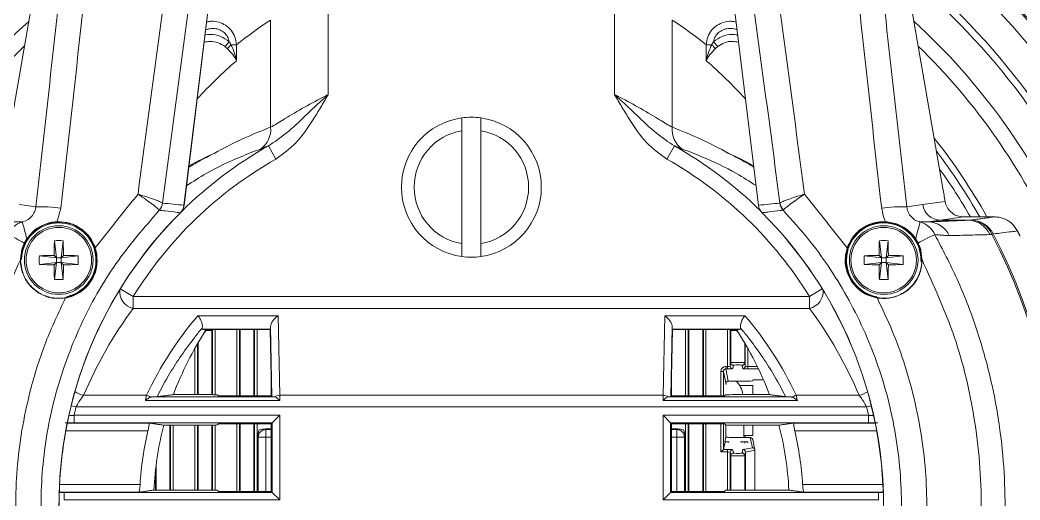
# Model space of a CAD drawing. Extents: x 11 to 120, y 2 to 94.
# Drawn here: x 112.237 to 116.169, y 40.54 to 42.426 of the extents above; entities that cross this region are included whole.
import ezdxf

# ---------------------------------------------------------------- set-up
doc = ezdxf.new("R2010")
doc.units = 0
doc.header["$MEASUREMENT"] = 0
doc.linetypes.add('SLD-Solid', pattern=[0])
doc.layers.add('OBJECT', color=7, linetype='CONTINUOUS')

msp = doc.modelspace()

# ---------------------------------------------------------------- linework, layer by layer
at = {"layer": 'OBJECT', "color": 7, "linetype": 'SLD-Solid', "lineweight": 15}
for p, q in [((112.3421, 42.8295), (112.156, 41.7637)), ((112.3421, 42.8289), (112.156, 41.7632)), ((115.8662, 41.7637), (115.68, 42.8295)), ((115.8662, 41.7632), (115.68, 42.8289)), ((112.8813, 41.6976), (112.993, 42.6074)), ((112.8817, 41.6976), (112.9934, 42.6073)), ((115.0288, 42.6073), (115.1405, 41.6976)), ((115.0292, 42.6074), (115.1409, 41.6976)), ((113.4487, 42.5605), (113.4487, 42.1326)), ((114.5745, 42.5605), (114.5745, 42.1326)), ((113.2221, 42.4257), (113.2221, 42.0045)), ((114.8011, 42.4257), (114.8011, 42.0045)), ((113.0428, 42.3213), (113.0595, 42.3405)), ((113.0663, 42.3288), (113.0877, 42.3288)), ((113.0877, 42.3288), (113.0877, 42.2657)), ((114.9355, 42.3288), (114.9355, 42.2657)), ((114.9569, 42.3288), (114.9355, 42.3288)), ((114.9804, 42.3213), (114.9637, 42.3405)), ((113.9741, 41.9908), (113.9741, 41.5471)), ((114.0491, 41.5471), (114.0491, 41.9908)), ((113.2133, 41.931), (113.2427, 41.879)), ((114.8099, 41.931), (114.7805, 41.879)), ((115.8662, 41.7637), (115.8662, 41.7632)), ((112.2351, 41.7007), (112.2986, 41.6916)), ((112.8813, 41.6976), (112.8817, 41.6976)), ((115.1405, 41.6976), (115.1409, 41.6976)), ((115.7236, 41.6916), (115.7871, 41.7007)), ((115.7871, 41.7007), (115.8746, 41.7132)), ((112.8672, 41.6684), (112.8673, 41.6683)), ((115.1549, 41.6683), (115.155, 41.6684)), ((115.9464, 41.6521), (115.8561, 41.6392)), ((116.0685, 41.6521), (115.9464, 41.6521)), ((115.8561, 41.6392), (115.8093, 41.6325)), ((115.8561, 41.6392), (115.9667, 41.6392)), ((116.0637, 41.5853), (116.0589, 41.5828)), ((112.372, 41.5587), (112.3798, 41.4917)), ((112.4062, 41.5587), (112.3983, 41.4917)), ((115.616, 41.5587), (115.6238, 41.4917)), ((115.6502, 41.5587), (115.6423, 41.4917)), ((112.2424, 41.4968), (112.2456, 41.5159)), ((112.3128, 41.4995), (112.3798, 41.4917)), ((112.3798, 41.4917), (112.3707, 41.5008)), ((112.3798, 41.4917), (112.3983, 41.4917)), ((112.3798, 41.4917), (112.3798, 41.4732)), ((112.4075, 41.5008), (112.3983, 41.4917)), ((112.4654, 41.4995), (112.3983, 41.4917)), ((112.3983, 41.4732), (112.3983, 41.4917)), ((115.5568, 41.4995), (115.6238, 41.4917)), ((115.6238, 41.4917), (115.6147, 41.5008)), ((115.6238, 41.4917), (115.6423, 41.4917)), ((115.6238, 41.4917), (115.6238, 41.4732)), ((115.6515, 41.5008), (115.6423, 41.4917)), ((115.7094, 41.4995), (115.6423, 41.4917)), ((115.6423, 41.4732), (115.6423, 41.4917)), ((112.3128, 41.4653), (112.3798, 41.4732)), ((112.3707, 41.4641), (112.3798, 41.4732)), ((112.372, 41.4061), (112.3798, 41.4732)), ((112.3983, 41.4732), (112.3798, 41.4732)), ((112.4062, 41.4061), (112.3983, 41.4732)), ((112.3983, 41.4732), (112.4075, 41.4641)), ((112.4654, 41.4653), (112.3983, 41.4732)), ((115.5568, 41.4653), (115.6238, 41.4732)), ((115.6147, 41.4641), (115.6238, 41.4732)), ((115.616, 41.4061), (115.6238, 41.4732)), ((115.6423, 41.4732), (115.6238, 41.4732)), ((115.6423, 41.4732), (115.6515, 41.4641)), ((115.7094, 41.4653), (115.6423, 41.4732)), ((115.6502, 41.4061), (115.6423, 41.4732)), ((112.4673, 41.3544), (112.4774, 41.3611)), ((112.6311, 41.37), (112.6816, 41.3388)), ((112.6816, 41.2929), (112.6816, 41.3388)), ((112.6816, 41.3388), (115.3416, 41.3388)), ((115.3914, 41.3696), (115.3416, 41.3388)), ((115.3416, 41.2929), (115.3416, 41.3388)), ((115.5976, 41.3367), (115.607, 41.3347)), ((115.3416, 41.2929), (112.6816, 41.2929)), ((112.9358, 41.2641), (113.2513, 41.2641)), ((113.2513, 41.2641), (113.2578, 40.9513)), ((114.7719, 41.2641), (114.7654, 40.9513)), ((115.0874, 41.2641), (114.7719, 41.2641)), ((113.2275, 40.9455), (113.2217, 41.2221)), ((114.7957, 40.9455), (114.8015, 41.2221)), ((113.2213, 41.2111), (112.9521, 41.2111)), ((112.9678, 41.2101), (113.2203, 41.2101)), ((112.9914, 41.2053), (112.9914, 40.9537)), ((112.9939, 40.9536), (112.9939, 41.2101)), ((113.0039, 41.2101), (113.0039, 40.9534)), ((113.0893, 40.9487), (113.0893, 41.2101)), ((113.0993, 41.2101), (113.0993, 40.9487)), ((113.1018, 40.9487), (113.1018, 41.2101)), ((113.1564, 41.2101), (113.1564, 40.9487)), ((113.1589, 40.9487), (113.1589, 41.2101)), ((113.1689, 41.2101), (113.1689, 40.9487)), ((113.2213, 41.2111), (113.2203, 41.2101)), ((113.2203, 41.2101), (113.2242, 41.0217)), ((114.8029, 41.2101), (114.799, 41.0217)), ((114.8019, 41.2111), (114.8029, 41.2101)), ((114.8019, 41.2111), (115.0711, 41.2111)), ((115.0554, 41.2101), (114.8029, 41.2101)), ((114.8543, 40.9487), (114.8543, 41.2101)), ((114.8643, 41.2101), (114.8643, 40.9487)), ((114.8668, 40.9487), (114.8668, 41.2101)), ((114.9214, 41.2101), (114.9214, 40.9487)), ((114.9239, 40.9487), (114.9239, 41.2101)), ((114.9339, 41.2101), (114.9339, 40.9487)), ((115.0193, 41.0646), (115.0193, 41.2101)), ((115.0293, 41.2101), (115.0293, 41.0663)), ((115.0318, 41.0789), (115.0318, 41.2053)), ((112.9243, 40.9539), (112.9243, 41.1355)), ((112.9343, 41.1528), (112.9343, 40.9539)), ((112.9368, 40.9539), (112.9368, 41.1571)), ((115.0864, 41.1571), (115.0864, 41.0789)), ((115.0889, 41.0663), (115.0889, 41.1528)), ((115.0989, 41.1355), (115.0989, 41.0646)), ((115.0127, 41.0646), (115.0193, 41.0646)), ((115.0127, 41.0546), (115.0127, 41.0646)), ((115.0193, 41.0546), (115.0193, 41.0646)), ((115.0293, 41.0663), (115.0318, 41.0789)), ((115.0418, 41.069), (115.0393, 41.0563)), ((115.0789, 41.0563), (115.0764, 41.069)), ((115.0864, 41.0789), (115.0889, 41.0663)), ((115.0989, 41.0646), (115.0989, 41.0546)), ((115.0989, 41.0646), (115.1362, 41.0646)), ((115.0028, 41.0445), (114.9928, 41.0445)), ((114.9928, 40.9487), (114.9928, 41.0445)), ((115.0028, 41.0445), (115.0028, 40.9487)), ((115.013, 40.9931), (115.0028, 41.0445)), ((115.0127, 41.0546), (115.0221, 41.0074)), ((115.0193, 41.0546), (115.0127, 41.0546)), ((115.141, 41.0546), (115.0989, 41.0546)), ((113.2243, 41.0102), (113.2243, 40.9487)), ((114.7989, 41.0102), (114.7989, 40.9487)), ((115.0121, 40.9982), (115.013, 40.9939)), ((115.0221, 41.0074), (115.1087, 41.0074)), ((115.119, 40.9903), (115.0653, 40.9903)), ((115.1193, 41.0114), (115.1187, 41.0083)), ((115.119, 40.9903), (115.119, 40.9539)), ((115.1266, 41.0114), (115.1193, 41.0114)), ((112.4868, 40.9513), (112.7341, 40.9513)), ((112.7566, 40.945), (113.2365, 40.945)), ((112.9526, 40.9539), (112.8397, 40.9539)), ((113.0126, 40.9529), (113.0168, 40.9487)), ((113.2243, 40.9487), (113.0168, 40.9487)), ((113.2275, 40.9455), (113.2243, 40.9487)), ((113.2578, 40.9513), (114.7654, 40.9513)), ((115.2666, 40.945), (114.7867, 40.945)), ((114.7957, 40.9455), (114.7989, 40.9487)), ((114.7989, 40.9487), (115.0064, 40.9487)), ((115.0106, 40.9529), (115.0064, 40.9487)), ((115.0706, 40.9539), (115.1835, 40.9539)), ((115.5364, 40.9513), (115.2891, 40.9513)), ((112.4377, 40.9101), (112.4571, 40.9053)), ((115.5661, 40.9053), (112.4571, 40.9053)), ((113.258, 40.9304), (112.7297, 40.9304)), ((114.7652, 40.9304), (115.2935, 40.9304)), ((115.5845, 40.9099), (115.5661, 40.9053)), ((112.4494, 40.8728), (112.4494, 40.8428)), ((112.4494, 40.8728), (113.258, 40.8728)), ((113.258, 40.8728), (113.228, 40.8428)), ((113.258, 40.8728), (113.258, 40.54)), ((115.5738, 40.8728), (114.7652, 40.8728)), ((114.7652, 40.8728), (114.7652, 40.54)), ((114.7652, 40.8728), (114.7952, 40.8428)), ((115.5738, 40.8728), (115.5738, 40.8428)), ((112.4224, 40.8423), (112.7433, 40.8423)), ((113.228, 40.8428), (112.4494, 40.8428)), ((112.8019, 40.8339), (112.9526, 40.8339)), ((112.8264, 40.8339), (112.8264, 40.5789)), ((112.8289, 40.5789), (112.8289, 40.8339)), ((112.8389, 40.8339), (112.8389, 40.5789)), ((112.9243, 40.5789), (112.9243, 40.8339)), ((112.9343, 40.8339), (112.9343, 40.5789)), ((112.9368, 40.5789), (112.9368, 40.8339)), ((112.9914, 40.8342), (112.9914, 40.5787)), ((112.9939, 40.5786), (112.9939, 40.8342)), ((113.0039, 40.8344), (113.0039, 40.5784)), ((113.0168, 40.8391), (113.0126, 40.8349)), ((113.0168, 40.8391), (113.2243, 40.8391)), ((113.0893, 40.5737), (113.0893, 40.8391)), ((113.0993, 40.8391), (113.0993, 40.5737)), ((113.1018, 40.5737), (113.1018, 40.8391)), ((113.1564, 40.8391), (113.1564, 40.5737)), ((113.1589, 40.5737), (113.1589, 40.8391)), ((113.1689, 40.8391), (113.1689, 40.5737)), ((113.228, 40.8428), (113.2243, 40.8391)), ((113.2243, 40.8391), (113.2243, 40.5737)), ((113.228, 40.57), (113.228, 40.8428)), ((114.7952, 40.8428), (115.5738, 40.8428)), ((114.7952, 40.57), (114.7952, 40.8428)), ((114.7952, 40.8428), (114.7989, 40.8391)), ((115.0064, 40.8391), (114.7989, 40.8391)), ((114.7989, 40.8391), (114.7989, 40.5737)), ((114.8543, 40.5737), (114.8543, 40.8391)), ((114.8643, 40.8391), (114.8643, 40.5737)), ((114.8668, 40.5737), (114.8668, 40.8391)), ((114.9214, 40.8391), (114.9214, 40.5737)), ((114.9239, 40.5737), (114.9239, 40.8391)), ((114.9339, 40.8391), (114.9339, 40.5737)), ((114.9928, 40.7287), (114.9928, 40.8391)), ((115.0028, 40.8391), (115.0028, 40.7388)), ((115.0064, 40.8391), (115.0106, 40.8349)), ((115.0128, 40.8347), (115.0128, 40.7865)), ((115.2213, 40.8339), (115.0706, 40.8339)), ((115.0828, 40.7855), (115.0828, 40.8339)), ((115.119, 40.8339), (115.119, 40.7935)), ((115.5998, 40.8423), (115.2799, 40.8423)), ((112.417, 40.8123), (112.417, 40.8141)), ((112.7397, 40.8123), (112.417, 40.8123)), ((113.1737, 40.7868), (113.1716, 40.7889)), ((113.1716, 40.5737), (113.1716, 40.7889)), ((113.1737, 40.7868), (113.2037, 40.7868)), ((113.1737, 40.5737), (113.1737, 40.7868)), ((113.2016, 40.8189), (113.2037, 40.8168)), ((113.2243, 40.8189), (113.2016, 40.8189)), ((113.2037, 40.8168), (113.2037, 40.7868)), ((113.2037, 40.8168), (113.2243, 40.8168)), ((113.2243, 40.7868), (113.2037, 40.7868)), ((113.2037, 40.7868), (113.2037, 40.5737)), ((114.8216, 40.8189), (114.7989, 40.8189)), ((114.7989, 40.8168), (114.8195, 40.8168)), ((114.8195, 40.7868), (114.7989, 40.7868)), ((114.8195, 40.8168), (114.8216, 40.8189)), ((114.8195, 40.7868), (114.8195, 40.8168)), ((114.8195, 40.7868), (114.8495, 40.7868)), ((114.8195, 40.5737), (114.8195, 40.7868)), ((114.8516, 40.7889), (114.8495, 40.7868)), ((114.8495, 40.7868), (114.8495, 40.5737)), ((114.8516, 40.5737), (114.8516, 40.7889)), ((115.0088, 40.7689), (115.0123, 40.7865)), ((115.0128, 40.7891), (115.0123, 40.7865)), ((115.0123, 40.7865), (115.0199, 40.7865)), ((115.1036, 40.7855), (115.0787, 40.7855)), ((115.1036, 40.7855), (115.08, 40.7855)), ((115.119, 40.7935), (115.0828, 40.7935)), ((115.1086, 40.7851), (115.1036, 40.7855)), ((115.1036, 40.7855), (115.1036, 40.7855)), ((115.1166, 40.745), (115.1086, 40.7851)), ((115.2835, 40.8123), (115.6056, 40.8123)), ((115.0028, 40.7388), (115.0077, 40.7635)), ((115.0092, 40.7689), (115.0077, 40.7689)), ((115.0092, 40.7689), (115.0092, 40.7635)), ((115.0224, 40.7689), (115.0092, 40.7689)), ((115.0247, 40.7689), (115.0224, 40.7689)), ((115.0224, 40.7689), (115.0224, 40.766)), ((115.0247, 40.7669), (115.0247, 40.7689)), ((115.0709, 40.7689), (115.0709, 40.7669)), ((115.0732, 40.7689), (115.0709, 40.7689)), ((115.0864, 40.7689), (115.0732, 40.7689)), ((115.0732, 40.7689), (115.0732, 40.766)), ((115.0791, 40.738), (115.1166, 40.745)), ((115.0864, 40.7689), (115.0864, 40.7635)), ((115.0991, 40.7689), (115.0864, 40.7689)), ((115.0991, 40.7689), (115.0991, 40.764)), ((115.1264, 40.7368), (115.1184, 40.7771)), ((115.0027, 40.7387), (114.9928, 40.7287)), ((115.0193, 40.7287), (114.9928, 40.7287)), ((115.0027, 40.7387), (115.0028, 40.7388)), ((115.0027, 40.7387), (115.0193, 40.7387)), ((115.0193, 40.7387), (115.0193, 40.7287)), ((115.0193, 40.5784), (115.0193, 40.7287)), ((115.0318, 40.7145), (115.0293, 40.727)), ((115.0293, 40.727), (115.0293, 40.5786)), ((115.0318, 40.5787), (115.0318, 40.7145)), ((115.0393, 40.737), (115.0418, 40.7244)), ((115.0764, 40.7244), (115.0791, 40.738)), ((115.0891, 40.7279), (115.0864, 40.7145)), ((115.0864, 40.7145), (115.0864, 40.5789)), ((115.1266, 40.7352), (115.0891, 40.7282)), ((115.0891, 40.7279), (115.0891, 40.7282)), ((115.0891, 40.5789), (115.0891, 40.7279)), ((115.1266, 40.7348), (115.1266, 40.7352)), ((115.1266, 40.7348), (115.1266, 40.5789)), ((112.7718, 40.5789), (112.7718, 40.6781)), ((112.7693, 40.6572), (112.7693, 40.5789)), ((112.3923, 40.5705), (112.3923, 40.6005)), ((112.3923, 40.6005), (112.7089, 40.6005)), ((115.6302, 40.6005), (115.3143, 40.6005)), ((115.6309, 40.5705), (115.6309, 40.5846)), ((112.3923, 40.5705), (112.3908, 40.5706)), ((112.7037, 40.5705), (112.3923, 40.5705)), ((112.41, 40.54), (112.41, 40.57)), ((112.41, 40.57), (113.228, 40.57)), ((112.9526, 40.5789), (112.763, 40.5789)), ((113.0126, 40.5779), (113.0168, 40.5737)), ((113.2243, 40.5737), (113.0168, 40.5737)), ((113.228, 40.57), (113.2243, 40.5737)), ((113.258, 40.54), (113.228, 40.57)), ((114.7652, 40.54), (114.7952, 40.57)), ((114.7952, 40.57), (114.7989, 40.5737)), ((115.6132, 40.57), (114.7952, 40.57)), ((114.7989, 40.5737), (115.0064, 40.5737)), ((115.0106, 40.5779), (115.0064, 40.5737)), ((115.0706, 40.5789), (115.2602, 40.5789)), ((115.3195, 40.5705), (115.6309, 40.5705)), ((115.6132, 40.54), (115.6132, 40.57)), ((113.258, 40.54), (112.41, 40.54)), ((114.7652, 40.54), (115.6132, 40.54))]:
    msp.add_line(p, q, dxfattribs=at)
at = {"layer": 'OBJECT', "color": 7, "linetype": 'SLD-Solid', "lineweight": 15, "flags": 128}
for points in [[(112.2448, 41.5233), (112.2392, 41.4774), (112.2394, 41.4722)], [(115.7817, 41.4619), (115.783, 41.4774), (115.7774, 41.5233)], [(115.0891, 40.7855), (115.0888, 40.7865), (115.0871, 40.7935)]]:
    msp.add_lwpolyline(points, dxfattribs=at)
at = {"layer": 'OBJECT', "color": 7, "linetype": 'SLD-Solid', "lineweight": 15}
for centre, radius in [((112.3891, 41.4824), 0.135), ((112.3891, 41.4824), 0.1287), ((115.6331, 41.4824), 0.135), ((115.6331, 41.4824), 0.1287)]:
    msp.add_circle(centre, radius, dxfattribs=at)
for centre, radius, start, end in [((114.0116, 40.5189), 3.0068, 93.8025, 160.2009), ((114.0116, 40.5189), 3.0068, 19.7991, 86.1975), ((114.0116, 40.5189), 2.9472, 93.9337, 159.5632), ((114.0116, 40.5189), 2.9472, 20.4368, 86.0663), ((114.0116, 40.5189), 2.9217, 121.1451, 159.3669), ((114.0116, 40.5189), 2.901, 121.6184, 159.7287), ((114.0116, 40.5189), 2.9067, 121.4467, 159.3669), ((114.0116, 40.5189), 2.9217, 20.6331, 58.8549), ((114.0116, 40.5189), 2.9067, 20.6331, 58.5533), ((114.0116, 40.5189), 2.901, 20.2713, 58.3816), ((114.0116, 40.5189), 2.841, 126.047, 159.2386), ((114.0116, 40.5189), 2.841, 20.7614, 53.9816), ((114.0116, 40.5189), 2.7223, 128.6961, 158.2371), ((114.0116, 40.5189), 2.7223, 21.7629, 51.3353), ((114.0116, 40.5189), 2.6951, 129.3545, 157.3213), ((114.0116, 40.5189), 2.6951, 22.6787, 50.6776), ((114.0116, 40.5189), 2.5781, 132.4736, 156.1759), ((114.0116, 40.5189), 2.5781, 23.8241, 47.5622), ((114.0116, 40.5189), 2.5186, 134.2685, 155.8244), ((113.1526, 42.2434), 0.1214, 135.3084, 145.3873), ((114.8706, 42.2434), 0.1214, 34.6127, 44.6916), ((114.0116, 40.5189), 2.5186, 24.1756, 45.7698), ((114.0116, 41.7689), 0.275, 97.8375, 262.1625), ((114.0116, 41.7689), 0.275, 82.1625, 97.8375), ((114.0116, 41.7689), 0.275, 277.8375, 82.1625), ((113.129, 41.9956), 0.0936, 304.721, 5.4022), ((114.8942, 41.9956), 0.0936, 174.5978, 235.279), ((114.0116, 41.7689), 0.225, 99.5941, 260.4059), ((114.0116, 41.7689), 0.225, 279.5941, 80.4059), ((114.0116, 40.5189), 2.3227, 29.2024, 38.4121), ((114.0116, 40.5189), 1.6222, 119.4806, 134.6763), ((114.0116, 40.5189), 1.6222, 45.5018, 60.5194), ((114.0116, 40.5189), 2.2979, 29.5488, 37.251), ((114.0116, 40.5189), 1.5624, 119.4806, 148.3453), ((114.0116, 40.5189), 1.5624, 31.6547, 60.5194), ((114.0116, 40.5189), 2.2663, 30.0031, 35.6618), ((112.3214, 41.2053), 0.4868, 81.0573, 92.6892), ((112.7472, 41.7133), 0.0503, 316.6578, 352.1924), ((112.7476, 41.7123), 0.0502, 317.0799, 353.0524), ((112.8314, 41.7037), 0.0502, 315.3225, 353.0262), ((112.832, 41.7037), 0.05, 314.8733, 353), ((115.1902, 41.7037), 0.05, 187, 225.1267), ((115.1908, 41.7037), 0.0502, 186.9738, 224.6775), ((115.2746, 41.7123), 0.0502, 186.9476, 222.9201), ((115.275, 41.7133), 0.0503, 187.8076, 223.3422), ((115.7008, 41.2053), 0.4868, 87.3108, 98.9427), ((115.8565, 41.709), 0.0698, 186.8424, 269.6829), ((114.0111, 40.5194), 1.6214, 134.8733, 225.7304), ((114.0111, 40.5194), 1.6211, 134.8733, 180), ((114.0111, 40.5194), 1.6211, 314.8733, 45.1267), ((114.0111, 40.5194), 1.6214, 314.8733, 45.1267), ((112.2697, 41.5461), 0.0894, 105.6603, 156.0862), ((112.3891, 41.4824), 0.1464, 90, 178.8755), ((111.07, 41.2884), 1.2248, 13.0884, 16.3001), ((112.2877, 41.6285), 0.0945, 2.1841, 2.8289), ((112.3891, 41.4824), 0.1464, 286.266, 90), ((115.6331, 41.4824), 0.1474, 90, 260.202), ((115.6331, 41.4824), 0.1464, 359.3219, 260.1244), ((115.6331, 41.4824), 0.1474, 357.554, 90), ((115.7345, 41.6285), 0.0945, 177.1711, 177.8159), ((116.9522, 41.2884), 1.2248, 163.6999, 166.9116), ((115.7525, 41.5461), 0.0894, 23.9138, 74.3397), ((115.8069, 41.5398), 0.0927, 24.6916, 88.5034), ((115.9642, 41.546), 0.0932, 23.0895, 88.4744), ((115.9731, 41.5464), 0.0932, 23.0049, 88.4728), ((115.9752, 41.5402), 0.0994, 27.0034, 89.7483), ((111.8839, 40.8937), 0.7528, 60.5869, 66.1726), ((116.1383, 40.8937), 0.7528, 113.8274, 119.4131), ((114.0111, 40.5194), 2.3074, 332.557, 27.443), ((114.0111, 40.5194), 2.3128, 332.557, 27.443), ((112.2515, 41.5445), 0.00541, 54.4284, 67.2036), ((112.2624, 41.5642), 0.00166, 24.3125, 68.2292), ((114.5029, 41.4844), 2.1322, 178.0047, 179.5614), ((112.3891, 41.2304), 0.3287, 87.0143, 92.9857), ((110.2753, 41.4844), 2.1322, 0.4386, 1.9953), ((112.3891, 41.4824), 0.1474, 281.6987, 21.7182), ((112.5302, 41.5358), 0.00499, 109.7599, 121.5418), ((112.3891, 41.4824), 0.15, 8.0526, 22.6139), ((112.5303, 41.5354), 0.00479, 109.2733, 121.5488), ((112.5334, 41.5262), 0.00469, 105.5014, 117.9774), ((115.6331, 41.4824), 0.15, 157.6297, 171.7872), ((115.4888, 41.5262), 0.00469, 62.0226, 74.4986), ((115.4919, 41.5354), 0.00479, 58.4512, 70.7267), ((115.492, 41.5358), 0.00499, 58.4582, 70.2401), ((117.7469, 41.4844), 2.1322, 178.0047, 179.5614), ((115.6331, 41.2304), 0.3287, 87.0143, 92.9857), ((113.5193, 41.4844), 2.1322, 0.4386, 1.9953), ((115.7598, 41.5642), 0.00166, 111.7708, 155.6875), ((115.7707, 41.5445), 0.00541, 112.7964, 125.5716), ((112.2429, 41.5198), 0.00356, 60.7625, 79.421), ((112.243, 41.5201), 0.00371, 60.9884, 78.913), ((112.6411, 41.4824), 0.3287, 177.0143, 182.9857), ((112.3871, 39.3686), 2.1322, 90.4386, 91.9953), ((112.3911, 39.3686), 2.1322, 88.0047, 89.5614), ((112.1371, 41.4824), 0.3287, 357.0143, 2.9857), ((112.5379, 41.5076), 0.00379, 265.4012, 283.061), ((112.5379, 41.5073), 0.00387, 265.3572, 282.6561), ((114.0116, 41.7689), 0.275, 262.1625, 277.8375), ((115.4843, 41.5073), 0.00387, 257.3439, 274.6428), ((115.4843, 41.5076), 0.00379, 256.939, 274.5988), ((115.8851, 41.4824), 0.3287, 177.0143, 182.9857), ((115.6311, 39.3686), 2.1322, 90.4386, 91.9953), ((115.6351, 39.3686), 2.1322, 88.0047, 89.5614), ((115.3811, 41.4824), 0.3287, 357.0143, 2.9857), ((115.7792, 41.5201), 0.00371, 101.087, 119.0116), ((115.7793, 41.5198), 0.00356, 100.579, 119.2375), ((112.2383, 41.4783), 0.00456, 80.3551, 92.9715), ((112.3871, 43.5962), 2.1322, 268.0047, 269.5614), ((114.5029, 41.4804), 2.1322, 180.4386, 181.9953), ((110.2753, 41.4804), 2.1322, 358.0047, 359.5614), ((112.3911, 43.5962), 2.1322, 270.4386, 271.9953), ((115.6311, 43.5962), 2.1322, 268.0047, 269.5614), ((117.7469, 41.4804), 2.1322, 180.4386, 181.9953), ((113.5193, 41.4804), 2.1322, 358.0047, 359.5614), ((115.6351, 43.5962), 2.1322, 270.4386, 271.9953), ((115.7839, 41.4783), 0.00456, 87.0285, 99.6449), ((112.3891, 41.7344), 0.3287, 267.0143, 272.9857), ((115.6331, 41.7344), 0.3287, 267.0143, 272.9857), ((112.3871, 41.329), 0.0287, 9.5728, 11.4771), ((112.4766, 41.3594), 0.00182, 22.6981, 66.9045), ((112.4766, 41.3594), 0.00188, 23.489, 66.2109), ((112.695, 41.3576), 0.0661, 171.098, 258.3145), ((115.3271, 41.3591), 0.0678, 282.3522, 4.4531), ((115.5456, 41.3594), 0.00188, 113.7891, 156.511), ((115.5456, 41.3594), 0.00182, 113.0955, 157.3019), ((115.6351, 41.329), 0.0287, 168.5229, 170.4272), ((114.0116, 40.5189), 1.25, 146.5702, 159.635), ((114.0116, 40.5189), 1.25, 20.365, 33.4298), ((115.0393, 41.0663), 0.01, 180.2093, 270.0035), ((115.0418, 41.079), 0.01, 180.2093, 270.0035), ((115.0764, 41.079), 0.01, 269.9965, 359.7907), ((115.0789, 41.0663), 0.01, 269.9965, 359.7907), ((115.0039, 40.9493), 0.075, 3.4988, 51.3126), ((112.5008, 41.0302), 0.0801, 233.1273, 259.9779), ((112.7262, 40.9116), 0.0404, 53.0463, 78.7468), ((113.2577, 40.9156), 0.0357, 89.769, 124.746), ((114.7655, 40.9156), 0.0357, 55.254, 90.231), ((115.297, 40.9116), 0.0404, 101.2532, 126.9537), ((115.5224, 41.0302), 0.0802, 280.0276, 306.1253), ((114.0116, 40.5189), 1.6018, 166.0409, 167.2353), ((114.0116, 40.5189), 1.6018, 12.7647, 13.9591), ((114.0116, 40.5189), 1.25, 165.4041, 177.2487), ((114.0116, 40.5189), 1.25, 2.7513, 14.5959), ((114.0116, 40.5189), 1.6214, 169.5755, 177.1143), ((114.0116, 40.5189), 1.3053, 167.011, 176.4146), ((113.2038, 40.7867), 0.03, 90.0817, 179.9183), ((114.8194, 40.7867), 0.03, 0.0817, 89.9183), ((115.1063, 40.7731), 0.0127, 18.122, 102.3142), ((115.1086, 40.7751), 0.00997, 11.3549, 90.1945), ((114.0116, 40.5189), 1.3053, 3.5854, 12.989), ((115.0393, 40.727), 0.01, 89.9973, 179.7929), ((115.0418, 40.7144), 0.01, 89.9973, 179.7929), ((115.0764, 40.7144), 0.01, 0.2071, 90.0027)]:
    msp.add_arc(centre, radius, start, end, dxfattribs=at)
for centre, major_axis, ratio, start_param, end_param in [((110.0237, 40.5315), (2.1536, 17.275), 0.121842, 4.794773, 4.859221), ((110.1222, 40.5194), (2.1532, 17.375), 0.121162, 4.794599, 4.859047), ((117.9, 40.5194), (-2.1532, 17.375), 0.121162, 1.424138, 1.488586), ((117.9985, 40.5315), (-2.1536, 17.275), 0.121842, 1.423964, 1.488412), ((114.6835, 40.5194), (2.1532, 17.375), 0.121162, 1.461556, 1.515424), ((113.3387, 40.5194), (-2.1532, 17.375), 0.121162, 4.767761, 4.82163), ((114.782, 40.5073), (2.1536, 17.275), 0.121842, 1.46173, 1.51652), ((113.2402, 40.5073), (-2.1536, 17.275), 0.121842, 4.766665, 4.821455), ((114.5427, 40.5189), (2.3478, 0), 0.982242, 2.168176, 2.239213), ((113.4805, 40.5189), (2.3478, 0), 0.982242, 0.90238, 0.973417), ((114.7493, 40.5189), (2.4576, 0), 0.964711, 2.313304, 2.402461), ((113.2738, 40.5189), (2.4576, 0), 0.964711, 0.739825, 0.828289), ((113.7986, 40.5189), (1.6185, 0), 0.982242, 1.934938, 2.086532), ((114.2246, 40.5189), (1.6185, 0), 0.982242, 1.05506, 1.206655), ((113.6677, 40.5189), (1.5813, 0), 0.964711, 2.006488, 2.077177), ((114.3555, 40.5189), (1.5813, 0), 0.964711, 1.065189, 1.135104), ((115.8336, 41.5736), (-0.0611, 0.4899), 0.121842, 4.986179, 5.094438), ((112.766, 40.6723), (1.6505, -0.2027), 0.620494, 1.577155, 1.627852), ((115.2561, 40.6723), (1.6505, 0.2027), 0.620494, 1.513741, 1.564438), ((114.0116, 40.2992), (0, 1.666), 0.99455, 0.931752, 1.168675), ((114.0116, 40.2992), (0, 1.666), 0.99455, 5.11451, 5.351434), ((114.0116, 40.3323), (0, 1.4321), 0.989236, 0.862379, 1.12388), ((113.2513, 41.2411), (0.0267, 0.0273), 0.466243, 1.126498, 2.686076), ((114.7719, 41.2411), (-0.0267, 0.0273), 0.466243, 3.59711, 5.156688), ((114.0116, 40.3323), (0, 1.4321), 0.989236, 5.159305, 5.420806), ((113.2213, 41.2411), (0, 0.03), 0.017455, 3.159046, 4.025476), ((114.8019, 41.2411), (0, 0.03), 0.017455, 2.25771, 3.124139), ((115.0128, 41.0445), (0.0039, -0.0197), 0.995992, 2.946752, 4.516017), ((115.0193, 41.0663), (0.01, 0), 0.17619, 4.712389, 6.265732), ((115.0193, 41.0564), (0.02, 0), 0.088095, 4.712389, 6.265732), ((115.0591, 41.0789), (0.0273, 0), 0.055863, 0.017453, 3.124139), ((115.0591, 41.0689), (0.0173, 0), 0.088095, 0.017453, 3.124139), ((115.0989, 41.0564), (0.02, 0), 0.088095, 3.159046, 4.712389), ((115.0989, 41.0663), (0.01, 0), 0.17619, 3.159046, 4.712389), ((113.2241, 41.0102), (0, 0.015), 0.017455, 4.712389, 5.585054), ((114.7991, 41.0102), (0, 0.015), 0.017455, 0.698132, 1.570796), ((115.0128, 41.0445), (-0.00197, 0.00993), 0.988086, 6.088345, 7.657609), ((115.0221, 40.9974), (0.00195, -0.00985), 0.995992, 2.946752, 4.430935), ((115.1087, 41.0083), (0.01, 0), 0.088095, 4.712389, 6.265732), ((112.9526, 40.9529), (0.06, 0), 0.017455, 0.017453, 1.570796), ((113.2575, 40.9455), (0.03, 0), 0.027722, 3.169333, 3.937811), ((113.2575, 40.9053), (0, 0.06), 0.008728, 5.144849, 5.585054), ((114.7657, 40.9053), (0, 0.06), 0.008728, 0.698132, 1.138337), ((114.7657, 40.9455), (0.03, 0), 0.027722, 5.486967, 6.255445), ((115.0706, 40.9529), (0.06, 0), 0.017455, 1.570796, 3.124139), ((112.9526, 40.835), (0.06, 0), 0.017455, 4.712389, 6.265732), ((115.0706, 40.835), (0.06, 0), 0.017455, 3.159046, 4.712389), ((113.1896, 40.8009), (0.0089, 0.032), 0.489854, 1.253849, 2.08482), ((113.1866, 40.8039), (0.0334, 0.0079), 0.382382, 1.018197, 1.756804), ((114.8366, 40.8039), (0.0334, -0.0079), 0.382382, 1.384788, 2.123396), ((114.8336, 40.8009), (-0.0089, 0.032), 0.489854, 4.198366, 5.029337), ((115.0566, 40.7894), (0.05, 0), 0.087489, 3.889355, 5.169274), ((115.1166, 40.7351), (0.00837, -0.00566), 0.980059, 0.622364, 2.15616), ((115.0193, 40.737), (0.02, 0), 0.087489, 0.017453, 1.570796), ((115.0193, 40.727), (0.01, 0), 0.174977, 0.017453, 1.570796), ((115.0591, 40.7145), (0.0273, 0), 0.055478, 3.159046, 6.265732), ((115.0591, 40.7245), (0.0173, 0), 0.087489, 3.159046, 6.265732), ((115.0791, 40.7281), (-0.00707, 0.00716), 0.980059, 3.960124, 5.49392), ((112.9526, 40.5779), (0.06, 0), 0.017455, 0.017453, 1.570796), ((115.0706, 40.5779), (0.06, 0), 0.017455, 1.570796, 3.124139)]:
    msp.add_ellipse(centre, major_axis=major_axis, ratio=ratio, start_param=start_param, end_param=end_param, dxfattribs=at)
for points, knots in [([(113.0595, 42.3405), (113.0588, 42.3437), (113.0565, 42.354), (113.0478, 42.3695), (113.0318, 42.3835), (113.0119, 42.3915), (112.9892, 42.3938), (112.9742, 42.3896), (112.9664, 42.3875)], [0, 0, 0, 0, 0.082516, 0.264174, 0.436733, 0.609677, 0.796991, 1, 1, 1, 1]), ([(112.9701, 42.4176), (112.9762, 42.4189), (112.9922, 42.4226), (113.0186, 42.4182), (113.0459, 42.4061), (113.0682, 42.3859), (113.0838, 42.3592), (113.0864, 42.3389), (113.0877, 42.3288)], [0, 0, 0, 0, 0.111343, 0.293198, 0.464497, 0.637794, 0.820385, 1, 1, 1, 1]), ([(115.0521, 42.4177), (115.0464, 42.419), (115.0306, 42.4226), (115.0046, 42.4182), (114.9773, 42.4061), (114.955, 42.3859), (114.9394, 42.3592), (114.9368, 42.3389), (114.9355, 42.3288)], [0, 0, 0, 0, 0.105803, 0.288791, 0.461158, 0.635535, 0.819265, 1, 1, 1, 1]), ([(114.9637, 42.3405), (114.9644, 42.3437), (114.9667, 42.354), (114.9754, 42.3695), (114.9914, 42.3835), (115.0113, 42.3915), (115.0336, 42.3938), (115.0483, 42.3897), (115.0558, 42.3877)], [0, 0, 0, 0, 0.08325, 0.266524, 0.440618, 0.6151, 0.804081, 1, 1, 1, 1]), ([(112.9638, 42.3668), (112.9712, 42.3679), (112.9917, 42.3708), (113.0263, 42.3632), (113.0484, 42.3481), (113.0595, 42.3405)], [0, 0, 0, 0, 0.217476, 0.608125, 1, 1, 1, 1]), ([(115.0583, 42.3669), (115.0513, 42.3679), (115.0311, 42.3708), (114.9969, 42.3632), (114.9748, 42.3481), (114.9637, 42.3405)], [0, 0, 0, 0, 0.209606, 0.604184, 1, 1, 1, 1]), ([(113.0428, 42.3213), (113.0341, 42.327), (113.0165, 42.3386), (112.9867, 42.3433), (112.9684, 42.3398), (112.9603, 42.3383)], [0, 0, 0, 0, 0.355648, 0.718783, 1, 1, 1, 1]), ([(113.0663, 42.3288), (113.0709, 42.3187), (113.0803, 42.2981), (113.0857, 42.2768), (113.0876, 42.2659), (113.0877, 42.2657)], [0, 0, 0, 0, 0.48569, 0.993194, 1, 1, 1, 1]), ([(114.9569, 42.3288), (114.9523, 42.3187), (114.9429, 42.2981), (114.9375, 42.2768), (114.9356, 42.2659), (114.9355, 42.2657)], [0, 0, 0, 0, 0.48569, 0.993194, 1, 1, 1, 1]), ([(114.9804, 42.3213), (114.9891, 42.327), (115.0067, 42.3386), (115.0361, 42.3433), (115.0542, 42.3399), (115.0618, 42.3385)], [0, 0, 0, 0, 0.3599, 0.727377, 1, 1, 1, 1]), ([(113.0877, 42.2657), (113.0876, 42.2658), (113.0842, 42.2738), (113.0749, 42.2896), (113.06, 42.3049), (113.0527, 42.3124)], [0, 0, 0, 0, 0.006424, 0.511279, 1, 1, 1, 1]), ([(114.9355, 42.2657), (114.9356, 42.2658), (114.939, 42.2738), (114.9483, 42.2896), (114.9632, 42.3049), (114.9705, 42.3124)], [0, 0, 0, 0, 0.006424, 0.511279, 1, 1, 1, 1]), ([(113.2133, 41.931), (113.2371, 41.9469), (113.2901, 41.9824), (113.3492, 42.0413), (113.4009, 42.0893), (113.4291, 42.1151), (113.4439, 42.1283), (113.4476, 42.1316), (113.4485, 42.1324), (113.4487, 42.1326)], [0, 0, 0, 0, 0.27983, 0.624286, 0.809772, 0.953387, 0.988094, 0.997832, 1, 1, 1, 1]), ([(113.2221, 42.0045), (113.2373, 42.0133), (113.2692, 42.0317), (113.343, 42.0772), (113.4064, 42.1117), (113.4421, 42.1293), (113.4487, 42.1326)], [0, 0, 0, 0, 0.292814, 0.615698, 0.928629, 1, 1, 1, 1]), ([(113.4487, 42.1326), (113.4486, 42.1324), (113.4387, 42.116), (113.4194, 42.0831), (113.3802, 42.0191), (113.3292, 41.9423), (113.2708, 41.8995), (113.2427, 41.879)], [0, 0, 0, 0, 0.001834, 0.174122, 0.346362, 0.686143, 1, 1, 1, 1]), ([(114.8011, 42.0045), (114.7859, 42.0133), (114.754, 42.0317), (114.6802, 42.0772), (114.6168, 42.1117), (114.5811, 42.1293), (114.5745, 42.1326)], [0, 0, 0, 0, 0.292814, 0.615698, 0.928629, 1, 1, 1, 1]), ([(114.8099, 41.931), (114.7861, 41.9469), (114.7331, 41.9824), (114.674, 42.0413), (114.6223, 42.0893), (114.594, 42.1151), (114.5793, 42.1283), (114.5756, 42.1316), (114.5747, 42.1324), (114.5745, 42.1326)], [0, 0, 0, 0, 0.27983, 0.624286, 0.809772, 0.953387, 0.988094, 0.997832, 1, 1, 1, 1]), ([(114.5745, 42.1326), (114.5746, 42.1324), (114.5845, 42.116), (114.6038, 42.0831), (114.643, 42.0191), (114.694, 41.9423), (114.7524, 41.8995), (114.7805, 41.879)], [0, 0, 0, 0, 0.001834, 0.174122, 0.346362, 0.686143, 1, 1, 1, 1]), ([(114.0491, 41.9908), (114.0491, 41.991), (114.0491, 42.0079), (114.0491, 42.0247), (114.0491, 42.0413)], [0, 0, 0, 0, 0.01376, 1, 1, 1, 1]), ([(113.1823, 41.9188), (113.1556, 41.9085), (113.0843, 41.8811), (112.9869, 41.8355), (112.9171, 41.7911), (112.8911, 41.7746)], [0, 0, 0, 0, 0.272584, 0.729887, 1, 1, 1, 1]), ([(113.0003, 41.9019), (112.9998, 41.9016), (112.9957, 41.8996), (112.9701, 41.8866), (112.9371, 41.8693), (112.9079, 41.8517), (112.9, 41.847)], [0, 0, 0, 0, 0.017055, 0.121445, 0.764628, 1, 1, 1, 1]), ([(114.8409, 41.9188), (114.8676, 41.9085), (114.9389, 41.8811), (115.0359, 41.8357), (115.1054, 41.7915), (115.131, 41.7752)], [0, 0, 0, 0, 0.273609, 0.732632, 1, 1, 1, 1]), ([(115.0229, 41.9019), (115.0234, 41.9016), (115.0275, 41.8996), (115.0531, 41.8866), (115.0857, 41.8695), (115.1146, 41.8521), (115.1221, 41.8476)], [0, 0, 0, 0, 0.017241, 0.122769, 0.772961, 1, 1, 1, 1]), ([(112.7838, 41.6788), (112.7819, 41.6809), (112.778, 41.6851), (112.7611, 41.6986), (112.7382, 41.7156), (112.7168, 41.7306), (112.7041, 41.7392), (112.7008, 41.7414), (112.7007, 41.7415)], [0, 0, 0, 0, 0.228228, 0.456399, 0.686137, 0.918664, 0.996837, 1, 1, 1, 1]), ([(112.7007, 41.7415), (112.7008, 41.7415), (112.7046, 41.7403), (112.7193, 41.7359), (112.744, 41.728), (112.7707, 41.7186), (112.7903, 41.7108), (112.7948, 41.7079), (112.7971, 41.7065)], [0, 0, 0, 0, 0.003162, 0.08142, 0.31407, 0.54381, 0.771874, 1, 1, 1, 1]), ([(115.2251, 41.7065), (115.2274, 41.7079), (115.2319, 41.7108), (115.2515, 41.7186), (115.2781, 41.728), (115.3029, 41.7359), (115.3176, 41.7403), (115.3214, 41.7415), (115.3215, 41.7415)], [0, 0, 0, 0, 0.228126, 0.45619, 0.68593, 0.91858, 0.996838, 1, 1, 1, 1]), ([(115.3215, 41.7415), (115.3214, 41.7414), (115.3181, 41.7392), (115.3054, 41.7306), (115.284, 41.7156), (115.2611, 41.6986), (115.2442, 41.6851), (115.2403, 41.6809), (115.2384, 41.6788)], [0, 0, 0, 0, 0.003163, 0.081336, 0.313863, 0.543601, 0.771772, 1, 1, 1, 1]), ([(112.2456, 41.6321), (112.2478, 41.6327), (112.2577, 41.6354), (112.2739, 41.6443), (112.2896, 41.6618), (112.2968, 41.6787), (112.2982, 41.6888), (112.2986, 41.6916)], [0, 0, 0, 0, 0.080939, 0.365196, 0.637409, 0.898732, 1, 1, 1, 1]), ([(115.6401, 41.6332), (115.6401, 41.6333), (115.6323, 41.65), (115.6287, 41.6682), (115.6251, 41.6862)], [0, 0, 0, 0, 0.008018, 1, 1, 1, 1]), ([(115.7236, 41.6916), (115.7251, 41.6843), (115.728, 41.6697), (115.7411, 41.6511), (115.7579, 41.638), (115.7708, 41.634), (115.7766, 41.6321)], [0, 0, 0, 0, 0.262327, 0.524834, 0.784589, 1, 1, 1, 1]), ([(115.9464, 41.6521), (115.9384, 41.6529), (115.9223, 41.6545), (115.9008, 41.6667), (115.8844, 41.6846), (115.8769, 41.7014), (115.875, 41.7112), (115.8746, 41.7132)], [0, 0, 0, 0, 0.231454, 0.4628, 0.696832, 0.93503, 1, 1, 1, 1]), ([(112.7844, 41.6781), (112.725, 41.6098), (112.6045, 41.4712), (112.4689, 41.2282), (112.3708, 40.9629), (112.3196, 40.6846), (112.3158, 40.3999), (112.3592, 40.1221), (112.449, 39.8533), (112.5638, 39.6391), (112.6831, 39.4714), (112.7581, 39.3899), (112.7957, 39.3489)], [0, 0, 0, 0, 0.105507, 0.213881, 0.322431, 0.434173, 0.541943, 0.652859, 0.760304, 0.870828, 0.9351, 1, 1, 1, 1]), ([(112.8672, 41.6684), (112.8632, 41.6689), (112.8433, 41.6716), (112.8157, 41.6749), (112.792, 41.6773), (112.7844, 41.6781)], [0, 0, 0, 0, 0.144675, 0.723378, 1, 1, 1, 1]), ([(115.2378, 41.6781), (115.2338, 41.6777), (115.2138, 41.6757), (115.1862, 41.6725), (115.1627, 41.6694), (115.155, 41.6684)], [0, 0, 0, 0, 0.144675, 0.723378, 1, 1, 1, 1]), ([(115.2378, 39.3607), (115.2972, 39.429), (115.4177, 39.5676), (115.5533, 39.8106), (115.6514, 40.0759), (115.7026, 40.3542), (115.7064, 40.6389), (115.663, 40.9167), (115.5732, 41.1855), (115.4597, 41.3973), (115.3439, 41.5608), (115.2733, 41.6389), (115.2378, 41.6781)], [0, 0, 0, 0, 0.106181, 0.215248, 0.324491, 0.436948, 0.545406, 0.657031, 0.765163, 0.876393, 0.937925, 1, 1, 1, 1]), ([(116.1591, 41.5969), (116.153, 41.6065), (116.1408, 41.6255), (116.1117, 41.6445), (116.0864, 41.6516), (116.0718, 41.652), (116.0685, 41.6521)], [0, 0, 0, 0, 0.302947, 0.605662, 0.913216, 1, 1, 1, 1]), ([(112.263, 41.5657), (112.2734, 41.5787), (112.2916, 41.6016), (112.3316, 41.6242), (112.3613, 41.6319), (112.3792, 41.633), (112.3821, 41.6332)], [0, 0, 0, 0, 0.353797, 0.623722, 0.940059, 1, 1, 1, 1]), ([(112.3821, 41.6321), (112.3656, 41.6298), (112.3346, 41.6253), (112.2962, 41.6019), (112.2748, 41.5805), (112.2659, 41.5677), (112.2639, 41.5649)], [0, 0, 0, 0, 0.352536, 0.661542, 0.924397, 1, 1, 1, 1]), ([(112.3821, 41.6332), (112.3991, 41.6323), (112.4332, 41.6306), (112.4793, 41.6067), (112.5116, 41.5748), (112.5238, 41.5501), (112.5285, 41.5405)], [0, 0, 0, 0, 0.275398, 0.550788, 0.826421, 1, 1, 1, 1]), ([(112.5276, 41.5401), (112.5195, 41.555), (112.5034, 41.5849), (112.4623, 41.6162), (112.4199, 41.6316), (112.3926, 41.632), (112.3821, 41.6321)], [0, 0, 0, 0, 0.276326, 0.552665, 0.828652, 1, 1, 1, 1]), ([(115.4937, 41.5405), (115.5018, 41.5556), (115.518, 41.5857), (115.5594, 41.6172), (115.6021, 41.6326), (115.6296, 41.633), (115.6401, 41.6332)], [0, 0, 0, 0, 0.276322, 0.552658, 0.828641, 1, 1, 1, 1]), ([(115.6401, 41.6321), (115.6232, 41.6313), (115.5893, 41.6295), (115.5435, 41.6058), (115.5114, 41.5742), (115.4993, 41.5496), (115.4946, 41.5401)], [0, 0, 0, 0, 0.275405, 0.550801, 0.826443, 1, 1, 1, 1]), ([(115.6401, 41.6332), (115.657, 41.6309), (115.6861, 41.6268), (115.7227, 41.606), (115.7454, 41.5853), (115.7557, 41.5706), (115.7592, 41.5657)], [0, 0, 0, 0, 0.356931, 0.612992, 0.87017, 1, 1, 1, 1]), ([(115.7583, 41.5649), (115.748, 41.5776), (115.7298, 41.6002), (115.6902, 41.6228), (115.6607, 41.6308), (115.6429, 41.632), (115.6401, 41.6321)], [0, 0, 0, 0, 0.35074, 0.624871, 0.939556, 1, 1, 1, 1]), ([(115.8342, 41.5823), (115.8646, 41.5244), (115.9256, 41.4081), (115.9974, 41.2221), (116.0538, 41.028), (116.0903, 40.8353), (116.1091, 40.6476), (116.1123, 40.4658), (116.1001, 40.2821), (116.0646, 40.048), (116.0016, 39.8228), (115.9155, 39.6104), (115.8614, 39.5079), (115.8342, 39.4565)], [0, 0, 0, 0, 0.088396, 0.177531, 0.26901, 0.361303, 0.442162, 0.523579, 0.606757, 0.690543, 0.843256, 0.921374, 1, 1, 1, 1]), ([(116.0499, 41.5826), (116.0246, 41.5819), (115.972, 41.5805), (115.9188, 41.5792), (115.8911, 41.5785)], [0, 0, 0, 0, 0.480478, 1, 1, 1, 1]), ([(116.1591, 41.5969), (116.151, 41.5959), (116.1193, 41.592), (116.0874, 41.5882), (116.0637, 41.5853)], [0, 0, 0, 0, 0.25403, 1, 1, 1, 1]), ([(113.9741, 41.5471), (113.9741, 41.5468), (113.9741, 41.5299), (113.9741, 41.5131), (113.9741, 41.4965)], [0, 0, 0, 0, 0.01376, 1, 1, 1, 1]), ([(112.4774, 41.3611), (112.4897, 41.3721), (112.5141, 41.3937), (112.5345, 41.4381), (112.5403, 41.4752), (112.5383, 41.4964), (112.5376, 41.5034)], [0, 0, 0, 0, 0.307575, 0.605514, 0.870211, 1, 1, 1, 1]), ([(112.5388, 41.5035), (112.5396, 41.4866), (112.5412, 41.453), (112.5227, 41.4064), (112.4991, 41.3764), (112.4829, 41.3637), (112.4784, 41.3602)], [0, 0, 0, 0, 0.309278, 0.616002, 0.89125, 1, 1, 1, 1]), ([(115.5438, 41.3602), (115.5313, 41.3712), (115.5068, 41.3929), (115.4864, 41.4374), (115.4805, 41.4748), (115.4827, 41.4962), (115.4834, 41.5035)], [0, 0, 0, 0, 0.308983, 0.604099, 0.866165, 1, 1, 1, 1]), ([(115.4846, 41.5034), (115.4839, 41.4868), (115.4824, 41.4535), (115.5008, 41.4073), (115.5243, 41.3773), (115.5403, 41.3647), (115.5448, 41.3611)], [0, 0, 0, 0, 0.306652, 0.614034, 0.892132, 1, 1, 1, 1]), ([(112.2381, 41.4829), (112.194, 41.3869), (112.1046, 41.1927), (112.0404, 40.9269), (112.0113, 40.7045), (112.0032, 40.5285), (112.0098, 40.3508), (112.0377, 40.1255), (112.1016, 39.854), (112.1922, 39.6561), (112.2381, 39.5559)], [0, 0, 0, 0, 0.158308, 0.320393, 0.4075, 0.494607, 0.584228, 0.67385, 0.834938, 1, 1, 1, 1]), ([(112.4154, 41.3338), (112.3984, 41.3324), (112.3644, 41.3298), (112.3154, 41.3475), (112.2749, 41.3792), (112.2473, 41.4228), (112.2385, 41.4596), (112.2382, 41.4797), (112.2381, 41.4829)], [0, 0, 0, 0, 0.192555, 0.385109, 0.577707, 0.770474, 0.963486, 1, 1, 1, 1]), ([(112.2391, 41.4828), (112.2407, 41.4659), (112.2439, 41.4322), (112.2697, 41.3872), (112.3078, 41.3529), (112.3553, 41.3334), (112.3926, 41.3311), (112.4122, 41.3342), (112.4152, 41.3347)], [0, 0, 0, 0, 0.19323, 0.386467, 0.579539, 0.772364, 0.965005, 1, 1, 1, 1]), ([(115.7841, 41.4829), (115.7825, 41.4659), (115.7792, 41.4319), (115.7533, 41.3866), (115.715, 41.3521), (115.6672, 41.3324), (115.6295, 41.3302), (115.6098, 41.3333), (115.6068, 41.3338)], [0, 0, 0, 0, 0.19324, 0.386487, 0.579566, 0.772391, 0.965024, 1, 1, 1, 1]), ([(115.607, 41.3347), (115.6238, 41.3334), (115.6576, 41.3308), (115.7063, 41.3484), (115.7465, 41.3799), (115.774, 41.4232), (115.7827, 41.4597), (115.783, 41.4797), (115.7831, 41.4828)], [0, 0, 0, 0, 0.192566, 0.385131, 0.577738, 0.770507, 0.963514, 1, 1, 1, 1]), ([(115.7841, 39.5559), (115.8282, 39.6519), (115.9176, 39.8461), (115.9818, 40.1119), (116.0109, 40.3343), (116.019, 40.5103), (116.0124, 40.688), (115.9845, 40.9133), (115.9206, 41.1848), (115.83, 41.3827), (115.7841, 41.4829)], [0, 0, 0, 0, 0.158308, 0.320393, 0.4075, 0.494607, 0.584228, 0.67385, 0.834938, 1, 1, 1, 1]), ([(112.4154, 39.705), (112.4001, 39.7365), (112.3413, 39.8572), (112.2655, 40.0825), (112.2168, 40.3802), (112.2189, 40.6847), (112.2656, 40.9451), (112.3347, 41.1626), (112.3884, 41.2765), (112.4154, 41.3338)], [0, 0, 0, 0, 0.062214, 0.238483, 0.419893, 0.595629, 0.776478, 0.887615, 1, 1, 1, 1]), ([(112.4152, 41.3347), (112.4315, 41.3391), (112.4538, 41.3451), (112.4723, 41.3577), (112.4773, 41.361)], [0, 0, 0, 0, 0.730797, 1, 1, 1, 1]), ([(112.4782, 41.3601), (112.4639, 41.3515), (112.4443, 41.3397), (112.4216, 41.335), (112.4154, 41.3338)], [0, 0, 0, 0, 0.729925, 1, 1, 1, 1]), ([(115.6068, 41.3338), (115.5902, 41.3381), (115.5676, 41.3441), (115.5489, 41.3567), (115.544, 41.3601)], [0, 0, 0, 0, 0.736893, 1, 1, 1, 1]), ([(115.5449, 41.361), (115.559, 41.3525), (115.5784, 41.3407), (115.6009, 41.336), (115.607, 41.3347)], [0, 0, 0, 0, 0.728741, 1, 1, 1, 1]), ([(115.6068, 41.3338), (115.6221, 41.3023), (115.6809, 41.1816), (115.7567, 40.9563), (115.8054, 40.6586), (115.8033, 40.3541), (115.7566, 40.0937), (115.6875, 39.8762), (115.6338, 39.7623), (115.6068, 39.705)], [0, 0, 0, 0, 0.062214, 0.238483, 0.419893, 0.595629, 0.776478, 0.887615, 1, 1, 1, 1]), ([(112.9358, 41.2641), (112.9358, 41.2641), (112.9364, 41.2634), (112.939, 41.2604), (112.9433, 41.2543), (112.948, 41.2451), (112.9514, 41.236), (112.9534, 41.2277), (112.954, 41.2202), (112.9531, 41.2168), (112.9526, 41.2152)], [0, 0, 0, 0, 0.003785, 0.054658, 0.24941, 0.420031, 0.571528, 0.713454, 0.856793, 1, 1, 1, 1]), ([(115.0874, 41.2641), (115.0874, 41.2641), (115.0868, 41.2634), (115.0842, 41.2604), (115.0799, 41.2543), (115.0751, 41.2451), (115.0718, 41.236), (115.0698, 41.2277), (115.0692, 41.2202), (115.0701, 41.2168), (115.0706, 41.2152)], [0, 0, 0, 0, 0.003785, 0.054658, 0.24941, 0.420031, 0.571528, 0.713454, 0.856793, 1, 1, 1, 1]), ([(112.9526, 41.2152), (112.9516, 41.2139), (112.9412, 41.2015), (112.8948, 41.1437), (112.8338, 41.0556), (112.7918, 40.9766), (112.7754, 40.9457)], [0, 0, 0, 0, 0.014416, 0.144501, 0.665406, 1, 1, 1, 1]), ([(112.9521, 41.2111), (112.9518, 41.2114), (112.9514, 41.2118), (112.9522, 41.2142), (112.9526, 41.2152)], [0, 0, 0, 0, 0.555038, 1, 1, 1, 1]), ([(115.0706, 41.2152), (115.0716, 41.2139), (115.082, 41.2015), (115.1284, 41.1437), (115.1894, 41.0556), (115.2314, 40.9766), (115.2478, 40.9457)], [0, 0, 0, 0, 0.014416, 0.144501, 0.665406, 1, 1, 1, 1]), ([(115.0711, 41.2111), (115.0714, 41.2114), (115.0718, 41.2118), (115.071, 41.2142), (115.0706, 41.2152)], [0, 0, 0, 0, 0.555038, 1, 1, 1, 1]), ([(112.9612, 41.21), (112.9611, 41.21), (112.9609, 41.21), (112.9618, 41.2101), (112.9632, 41.2101), (112.965, 41.2101), (112.9666, 41.2101), (112.9675, 41.2101), (112.9678, 41.2101)], [0, 0, 0, 0, 0.309489, 0.493725, 0.647289, 0.801487, 0.943399, 1, 1, 1, 1]), ([(112.9914, 41.2053), (112.991, 41.2053), (112.99, 41.2053), (112.9837, 41.2053), (112.9748, 41.2053), (112.9675, 41.2053), (112.9639, 41.2053), (112.9639, 41.2053)], [0, 0, 0, 0, 0.248534, 0.497068, 0.745603, 0.994137, 1, 1, 1, 1]), ([(115.0318, 41.2053), (115.0322, 41.2053), (115.0332, 41.2053), (115.0395, 41.2053), (115.0484, 41.2053), (115.0557, 41.2053), (115.0593, 41.2053), (115.0593, 41.2053)], [0, 0, 0, 0, 0.248533, 0.497066, 0.745599, 0.994132, 1, 1, 1, 1]), ([(115.062, 41.21), (115.062, 41.21), (115.0621, 41.21), (115.0613, 41.2101), (115.06, 41.2101), (115.0582, 41.2101), (115.0566, 41.2101), (115.0557, 41.2101), (115.0554, 41.2101)], [0, 0, 0, 0, 0.178776, 0.397887, 0.580521, 0.763909, 0.932685, 1, 1, 1, 1]), ([(112.4571, 40.9053), (112.4609, 40.9123), (112.4684, 40.9264), (112.479, 40.9416), (112.4849, 40.9488), (112.4868, 40.9513)], [0, 0, 0, 0, 0.396075, 0.797134, 1, 1, 1, 1]), ([(112.7297, 40.9304), (112.7307, 40.9355), (112.7322, 40.9432), (112.7336, 40.9492), (112.7341, 40.9513)], [0, 0, 0, 0, 0.646691, 1, 1, 1, 1]), ([(112.7297, 40.9304), (112.7298, 40.9305), (112.7338, 40.9341), (112.741, 40.9398), (112.7476, 40.9427), (112.7505, 40.9439)], [0, 0, 0, 0, 0.008868, 0.572493, 1, 1, 1, 1]), ([(112.7754, 40.9457), (112.7734, 40.9455), (112.77, 40.9453), (112.7606, 40.9451), (112.7566, 40.945)], [0, 0, 0, 0, 0.575319, 1, 1, 1, 1]), ([(113.2373, 40.9449), (113.2398, 40.9442), (113.2445, 40.9428), (113.2516, 40.937), (113.256, 40.9325), (113.2579, 40.9305), (113.258, 40.9304)], [0, 0, 0, 0, 0.378286, 0.740602, 0.992265, 1, 1, 1, 1]), ([(114.7859, 40.9449), (114.7834, 40.9442), (114.7787, 40.9428), (114.7716, 40.937), (114.7672, 40.9325), (114.7653, 40.9305), (114.7652, 40.9304)], [0, 0, 0, 0, 0.378286, 0.740602, 0.992265, 1, 1, 1, 1]), ([(115.2478, 40.9457), (115.2498, 40.9455), (115.2532, 40.9453), (115.2626, 40.9451), (115.2666, 40.945)], [0, 0, 0, 0, 0.575319, 1, 1, 1, 1]), ([(115.2935, 40.9304), (115.2934, 40.9305), (115.2893, 40.9341), (115.2822, 40.9398), (115.2756, 40.9427), (115.2727, 40.9439)], [0, 0, 0, 0, 0.008868, 0.572493, 1, 1, 1, 1]), ([(115.2935, 40.9304), (115.2925, 40.9355), (115.291, 40.9432), (115.2896, 40.9492), (115.2891, 40.9513)], [0, 0, 0, 0, 0.646691, 1, 1, 1, 1]), ([(115.5661, 40.9053), (115.5623, 40.9123), (115.5548, 40.9264), (115.5442, 40.9416), (115.5383, 40.9488), (115.5364, 40.9513)], [0, 0, 0, 0, 0.396075, 0.797134, 1, 1, 1, 1]), ([(112.4494, 40.8428), (112.4389, 40.8428), (112.4266, 40.8428), (112.4153, 40.8429), (112.4137, 40.8429)], [0, 0, 0, 0, 0.861992, 1, 1, 1, 1]), ([(112.7433, 40.8423), (112.7436, 40.8419), (112.7443, 40.8412), (112.7441, 40.8362), (112.7431, 40.8289), (112.7416, 40.8205), (112.7403, 40.8148), (112.7397, 40.8123)], [0, 0, 0, 0, 0.208546, 0.417164, 0.624791, 0.835752, 1, 1, 1, 1]), ([(115.2799, 40.8423), (115.2796, 40.8419), (115.2789, 40.8412), (115.2791, 40.8362), (115.2801, 40.8289), (115.2816, 40.8205), (115.2829, 40.8148), (115.2835, 40.8123)], [0, 0, 0, 0, 0.208546, 0.417164, 0.624791, 0.835752, 1, 1, 1, 1]), ([(115.5738, 40.8428), (115.5843, 40.8428), (115.5966, 40.8428), (115.6079, 40.8429), (115.6095, 40.8429)], [0, 0, 0, 0, 0.861992, 1, 1, 1, 1]), ([(112.7089, 40.6005), (112.7087, 40.5972), (112.7082, 40.5904), (112.7071, 40.5814), (112.7058, 40.5746), (112.7047, 40.5711), (112.704, 40.5707), (112.7037, 40.5705)], [0, 0, 0, 0, 0.216609, 0.433176, 0.650777, 0.869529, 1, 1, 1, 1]), ([(115.3143, 40.6005), (115.3145, 40.5972), (115.315, 40.5904), (115.3161, 40.5814), (115.3174, 40.5746), (115.3185, 40.5711), (115.3192, 40.5707), (115.3195, 40.5705)], [0, 0, 0, 0, 0.216609, 0.433176, 0.650777, 0.869529, 1, 1, 1, 1])]:
    msp.add_open_spline(points, degree=3, knots=knots, dxfattribs=at)
for points in [[(113.0527, 42.3124), (113.0428, 42.3213)], [(113.0595, 42.3405), (113.0663, 42.3288)], [(114.9637, 42.3405), (114.9569, 42.3288)], [(114.9705, 42.3124), (114.9804, 42.3213)], [(113.9741, 42.0413), (113.9741, 41.9908)], [(113.2133, 41.931), (113.1823, 41.9188)], [(114.8099, 41.931), (114.8409, 41.9188)], [(112.5322, 41.5307), (112.7007, 41.7415)], [(115.3215, 41.7415), (115.49, 41.5307)], [(112.3971, 41.6862), (112.3821, 41.6332)], [(112.7971, 41.7065), (112.7975, 41.7063)], [(115.2247, 41.7063), (115.2251, 41.7065)], [(112.7844, 41.6781), (112.7838, 41.6788)], [(115.2384, 41.6788), (115.2378, 41.6781)], [(115.9756, 41.6396), (116.0685, 41.6521)], [(112.2129, 41.6325), (112.2456, 41.6321)], [(115.7766, 41.6321), (115.8093, 41.6325)], [(115.8093, 41.6325), (115.9667, 41.6392)], [(115.9667, 41.6392), (115.9756, 41.6396)], [(115.8911, 41.5785), (115.8342, 41.5823)], [(116.0589, 41.5828), (116.0499, 41.5826)], [(116.1691, 41.5768), (116.1591, 41.5969)], [(112.2437, 41.5237), (112.2536, 41.5495)], [(112.2547, 41.5489), (112.2448, 41.5233)], [(112.2536, 41.5495), (112.263, 41.5657)], [(112.2639, 41.5649), (112.2547, 41.5489)], [(112.5278, 41.5395), (112.5276, 41.5401)], [(112.5312, 41.5303), (112.5278, 41.5395)], [(112.5287, 41.5399), (112.5285, 41.5405)], [(112.5287, 41.5399), (112.5322, 41.5307)], [(112.5376, 41.5038), (112.5312, 41.5303)], [(112.5322, 41.5307), (112.5387, 41.5039)], [(114.0491, 41.4965), (114.0491, 41.5471)], [(115.4835, 41.5039), (115.49, 41.5307)], [(115.491, 41.5303), (115.4846, 41.5038)], [(115.49, 41.5307), (115.4935, 41.5399)], [(115.4944, 41.5395), (115.491, 41.5303)], [(115.4937, 41.5405), (115.4935, 41.5399)], [(115.4946, 41.5401), (115.4944, 41.5395)], [(115.7675, 41.5489), (115.7583, 41.5649)], [(115.7592, 41.5657), (115.7686, 41.5495)], [(115.7774, 41.5233), (115.7675, 41.5489)], [(115.7686, 41.5495), (115.7785, 41.5237)], [(112.2381, 41.4829), (112.2436, 41.5233)], [(112.2447, 41.5229), (112.2391, 41.4828)], [(112.2437, 41.5237), (112.2436, 41.5233)], [(112.2447, 41.5229), (112.2448, 41.5233)], [(112.5376, 41.5038), (112.5376, 41.5034)], [(112.5388, 41.5035), (112.5387, 41.5039)], [(115.4835, 41.5039), (115.4834, 41.5035)], [(115.4846, 41.5034), (115.4846, 41.5038)], [(115.7774, 41.5233), (115.7775, 41.5229)], [(115.7831, 41.4828), (115.7775, 41.5229)], [(115.7786, 41.5233), (115.7785, 41.5237)], [(115.7786, 41.5233), (115.7841, 41.4829)], [(112.4774, 41.3611), (112.4773, 41.361)], [(112.4782, 41.3601), (112.4784, 41.3602)], [(115.5438, 41.3602), (115.544, 41.3601)], [(115.5449, 41.361), (115.5448, 41.3611)], [(112.9521, 41.2111), (112.9612, 41.21)], [(115.0711, 41.2111), (115.062, 41.21)], [(115.013, 40.9939), (115.013, 40.9937)], [(115.1607, 41.0114), (115.1266, 41.0114)], [(112.7505, 40.9439), (112.7566, 40.945)], [(112.7754, 40.9457), (112.8397, 40.9539)], [(113.2365, 40.945), (113.2373, 40.9449)], [(114.7867, 40.945), (114.7859, 40.9449)], [(115.2478, 40.9457), (115.1835, 40.9539)], [(115.2727, 40.9439), (115.2666, 40.945)], [(112.4329, 40.8712), (112.4494, 40.8728)], [(115.5899, 40.8712), (115.5738, 40.8728)], [(112.7433, 40.8423), (112.8019, 40.8339)], [(115.2799, 40.8423), (115.2213, 40.8339)], [(112.3923, 40.5705), (112.3893, 40.57)], [(112.3893, 40.57), (112.41, 40.57)], [(112.7037, 40.5705), (112.763, 40.5789)], [(115.3195, 40.5705), (115.2602, 40.5789)], [(115.6339, 40.57), (115.6132, 40.57)]]:
    msp.add_open_spline(points, degree=1, dxfattribs=at)

doc.saveas('drawing.dxf')
